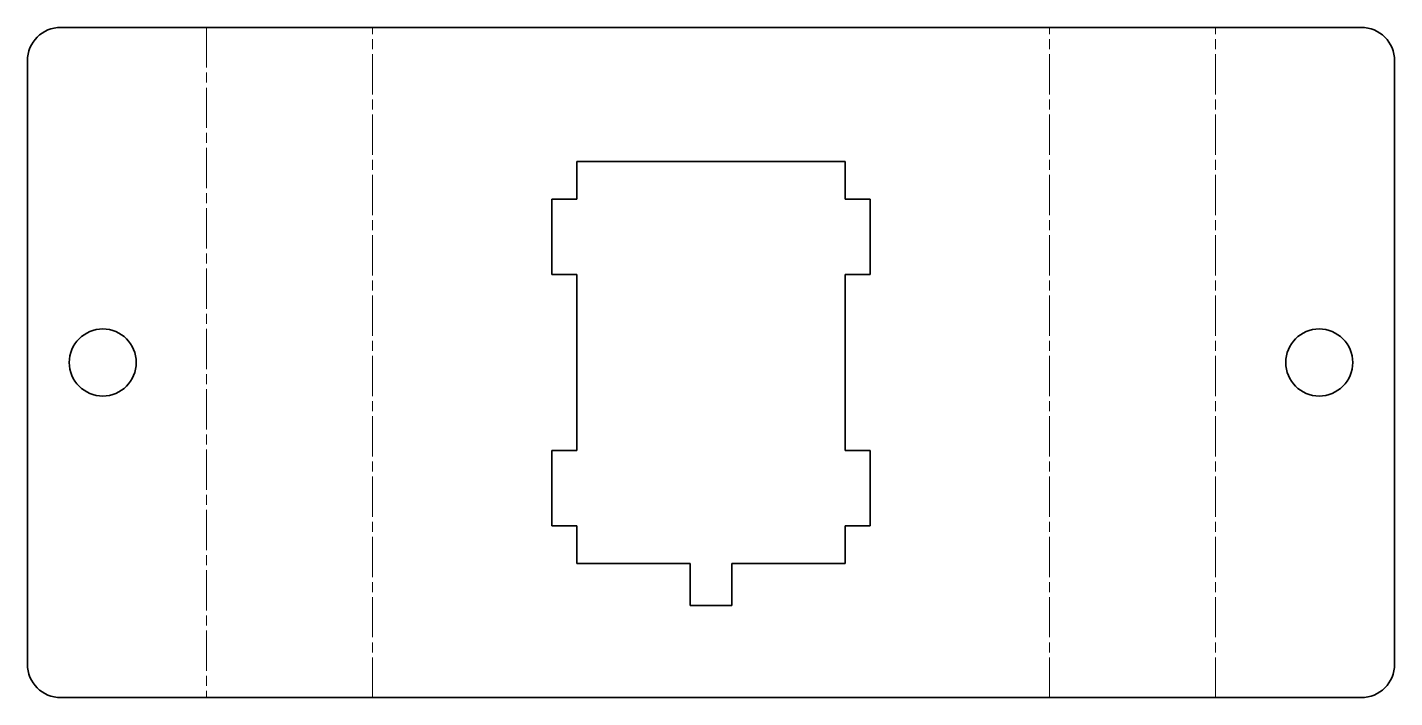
# Model space of a CAD drawing. Header units: millimetres. Extents: x 0 to 81.6, y 0 to 40.
import ezdxf

# ---------------------------------------------------------------- set-up
doc = ezdxf.new("R2010")
doc.units = ezdxf.units.MM
doc.linetypes.add('Chain', pattern=[13.68, 9.12, -1.14, 2.28, -1.14])
doc.layers.add('SIMUMAK Bend Centerline (ISO)', color=7, linetype='Chain', lineweight=9)
doc.layers.add('SIMUMAK Visible (ISO)', color=7, linetype='Continuous', lineweight=35)

# ---------------------------------------------------------------- blocks, each defined once
blk = doc.blocks.new('SIL-026-SPWR-02_Sheet_SIL-026-SPWR-02 (Desplegado)')
at = {"layer": 'SIMUMAK Bend Centerline (ISO)', "ltscale": 0.263158}
for p, q in [((-30.089, 20), (-30.089, -20)), ((-20.196, -20), (-20.196, 20)), ((20.196, -20), (20.196, 20)), ((30.089, -20), (30.089, 20))]:
    blk.add_line(p, q, dxfattribs=at)
at = {"layer": 'SIMUMAK Visible (ISO)'}
for p, q in [((-38.786, 20), (38.786, 20)), ((-40.786, 18), (-40.786, -18)), ((40.786, -18), (40.786, 18)), ((-8, 12), (8, 12)), ((-8, 9.75), (-8, 12)), ((8, 12), (8, 9.75)), ((-9.5, 9.75), (-8, 9.75)), ((-9.5, 5.25), (-9.5, 9.75)), ((8, 9.75), (9.5, 9.75)), ((9.5, 9.75), (9.5, 5.25)), ((-8, 5.25), (-9.5, 5.25)), ((-8, -5.25), (-8, 5.25)), ((9.5, 5.25), (8, 5.25)), ((8, 5.25), (8, -5.25)), ((-9.5, -5.25), (-8, -5.25)), ((-9.5, -9.75), (-9.5, -5.25)), ((8, -5.25), (9.5, -5.25)), ((9.5, -5.25), (9.5, -9.75)), ((-8, -9.75), (-9.5, -9.75)), ((-8, -12), (-8, -9.75)), ((8, -9.75), (8, -12)), ((9.5, -9.75), (8, -9.75)), ((-1.25, -12), (-8, -12)), ((-1.25, -14.5), (-1.25, -12)), ((1.25, -12), (1.25, -14.5)), ((8, -12), (1.25, -12)), ((1.25, -14.5), (-1.25, -14.5)), ((-38.786, -20), (38.786, -20))]:
    blk.add_line(p, q, dxfattribs=at)
for centre in [(-36.286, 0), (36.286, 0)]:
    blk.add_circle(centre, 2, dxfattribs=at)
at = {"layer": 'SIMUMAK Visible (ISO)', "extrusion": (0, 0, -1)}
for centre, start, end in [((38.786, 18), 0, 90), ((-38.786, 18), 90, 180), ((38.786, -18), 270, 0), ((-38.786, -18), 180, 270)]:
    blk.add_arc(centre, 2, start, end, dxfattribs=at)

msp = doc.modelspace()

# ---------------------------------------------------------------- block references
msp.add_blockref('SIL-026-SPWR-02_Sheet_SIL-026-SPWR-02 (Desplegado)', (40.786, 20))

doc.saveas('drawing.dxf')
